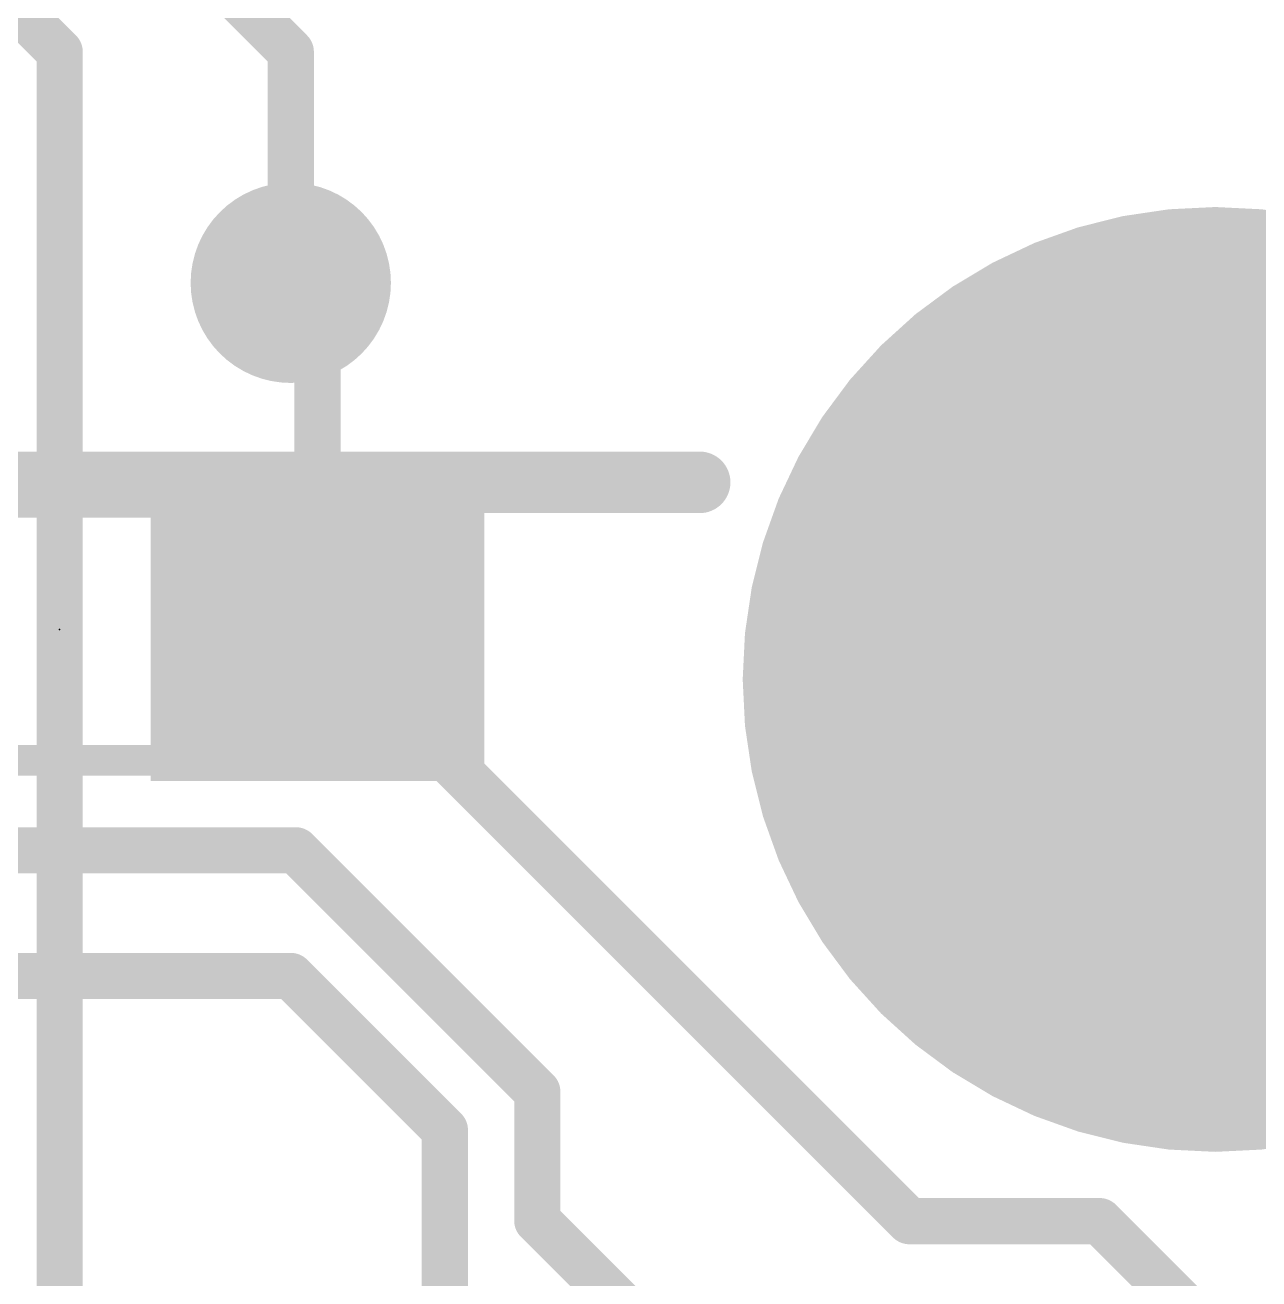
# Model space of a CAD drawing. Extents: x -41 to 66, y -18 to 26.
# Drawn here: x 11.316 to 15.384, y 16.273 to 20.408 of the extents above; entities that cross this region are included whole.
import ezdxf

# ---------------------------------------------------------------- set-up
doc = ezdxf.new("R2010")
doc.units = 0
for name, color, linetype in [('1', 12, 'CONTINUOUS'), ('16', 132, 'CONTINUOUS'), ('17', 110, 'CONTINUOUS'), ('18', 110, 'CONTINUOUS'), ('22', 40, 'CONTINUOUS'), ('23', 53, 'CONTINUOUS'), ('51', 53, 'CONTINUOUS')]:
    doc.layers.add(name, color=color, linetype=linetype)

# ---------------------------------------------------------------- blocks, each defined once
blk = doc.blocks.new('RECT')
blk.add_solid([(-0.5, -0.5), (0.5, -0.5), (-0.5, 0.5), (0.5, 0.5)])
blk = doc.blocks.new('ROUNDP')
at = {"const_width": 0.5}
blk.add_lwpolyline([(0, -0.25, 1), (0, 0.25, 1), (0, -0.25)], format="xyb", dxfattribs=at)
blk = doc.blocks.new('ROUNDV')
at = {"const_width": 0.5}
blk.add_lwpolyline([(0, -0.25, 1), (0, 0.25, 1), (0, -0.25)], format="xyb", dxfattribs=at)

msp = doc.modelspace()

# ---------------------------------------------------------------- linework, layer by layer
at = {"layer": '1', "const_width": 0.1524}
for points in [[(12.28, 19.47), (12.192, 19.558)], [(12.28, 18.415), (12.28, 19.47)], [(12.28, 18.415), (14.2316, 16.4634)], [(12.2087, 17.6864), (9.2652, 17.6864)], [(13.0048, 16.8903), (12.2087, 17.6864)], [(12.192, 17.272), (9.2485, 17.272)], [(12.7, 16.764), (12.192, 17.272)], [(13.0048, 16.4652), (13.0048, 16.8903)], [(12.7, 15.5), (12.7, 16.764)], [(13.97, 15.5), (13.0048, 16.4652)], [(14.2316, 16.4634), (14.859, 16.4634)], [(14.859, 16.4634), (15.24, 16.0824)]]:
    msp.add_lwpolyline(points, dxfattribs=at)
at = {"layer": '1', "const_width": 0.0762}
for points in [[(12.2189, 19.5849, 1), (12.1651, 19.5311)], [(12.3181, 19.47, 1), (12.2419, 19.47)], [(12.2531, 19.4431, 1), (12.3069, 19.4969)], [(12.3069, 18.4419, 1), (12.2531, 18.3881)], [(12.2419, 18.415, 1), (12.3181, 18.415)], [(12.2356, 17.7133, 1), (12.1817, 17.6595)], [(12.2087, 17.6483, 1), (12.2087, 17.7245)], [(12.2189, 17.2989, 1), (12.1651, 17.2451)], [(12.192, 17.2339, 1), (12.192, 17.3101)], [(13.0429, 16.8903, 1), (12.9667, 16.8903)], [(12.9779, 16.8633, 1), (13.0317, 16.9172)], [(12.7381, 16.764, 1), (12.6619, 16.764)], [(12.6731, 16.7371, 1), (12.7269, 16.7909)], [(13.0317, 16.4921, 1), (12.9779, 16.4383)], [(12.9667, 16.4652, 1), (13.0429, 16.4652)], [(14.2316, 16.5015, 1), (14.2316, 16.4253)], [(14.2047, 16.4365, 1), (14.2585, 16.4903)], [(14.8859, 16.4903, 1), (14.8321, 16.4365)], [(14.859, 16.4253, 1), (14.859, 16.5015)]]:
    msp.add_lwpolyline(points, format="xyb", dxfattribs=at)
at = {"layer": '16', "const_width": 0.1524}
for points in [[(12.192, 20.32), (10.16, 22.352)], [(11.43, 20.32), (10.16, 21.59)], [(11.43, 13.97), (11.43, 20.32)], [(12.192, 20.32), (12.192, 19.558)]]:
    msp.add_lwpolyline(points, dxfattribs=at)
at = {"layer": '16', "const_width": 0.0762}
for points in [[(11.4681, 20.32, 1), (11.3919, 20.32)], [(12.2301, 20.32, 1), (12.1539, 20.32)], [(11.4031, 20.2931, 1), (11.4569, 20.3469)], [(12.1651, 20.2931, 1), (12.2189, 20.3469)], [(12.1539, 19.558, 1), (12.2301, 19.558)]]:
    msp.add_lwpolyline(points, format="xyb", dxfattribs=at)
at = {"layer": '22', "const_width": 0.2032}
msp.add_lwpolyline([(13.54, 18.9), (9.3462, 18.9)], dxfattribs=at)
at = {"layer": '22', "const_width": 0.1016}
msp.add_lwpolyline([(13.54, 18.8492, 1), (13.54, 18.9508)], format="xyb", dxfattribs=at)
at = {"layer": '23'}
msp.add_point((11.43, 18.415), dxfattribs=at)
at = {"layer": '51', "const_width": 0.1016}
for points in [[(11.786, 18.834), (11.074, 18.834)], [(11.786, 17.983), (11.074, 17.983)]]:
    msp.add_lwpolyline(points, dxfattribs=at)
at = {"layer": '51', "const_width": 0.0508}
for points in [[(11.786, 18.8086, 1), (11.786, 18.8594)], [(11.786, 17.9576, 1), (11.786, 18.0084)]]:
    msp.add_lwpolyline(points, format="xyb", dxfattribs=at)

# ---------------------------------------------------------------- block references
at = {"layer": '1', "xscale": 1.1, "rotation": 180}
msp.add_blockref('RECT', (12.28, 18.415), dxfattribs=at)
at = {"layer": '17', "xscale": 3.116, "yscale": 3.116, "rotation": 270}
msp.add_blockref('ROUNDP', (15.24, 18.25), dxfattribs=at)
msp.add_blockref('ROUNDP', (15.24, 18.25), dxfattribs=at)
at = {"layer": '18', "xscale": 0.6604, "yscale": 0.6604}
msp.add_blockref('ROUNDV', (12.192, 19.558), dxfattribs=at)
msp.add_blockref('ROUNDV', (12.192, 19.558), dxfattribs=at)
at = {"layer": '51', "xscale": 0.5001, "yscale": 0.95, "rotation": 180}
msp.add_blockref('RECT', (12.0182, 18.4099), dxfattribs=at)

doc.saveas('drawing.dxf')
